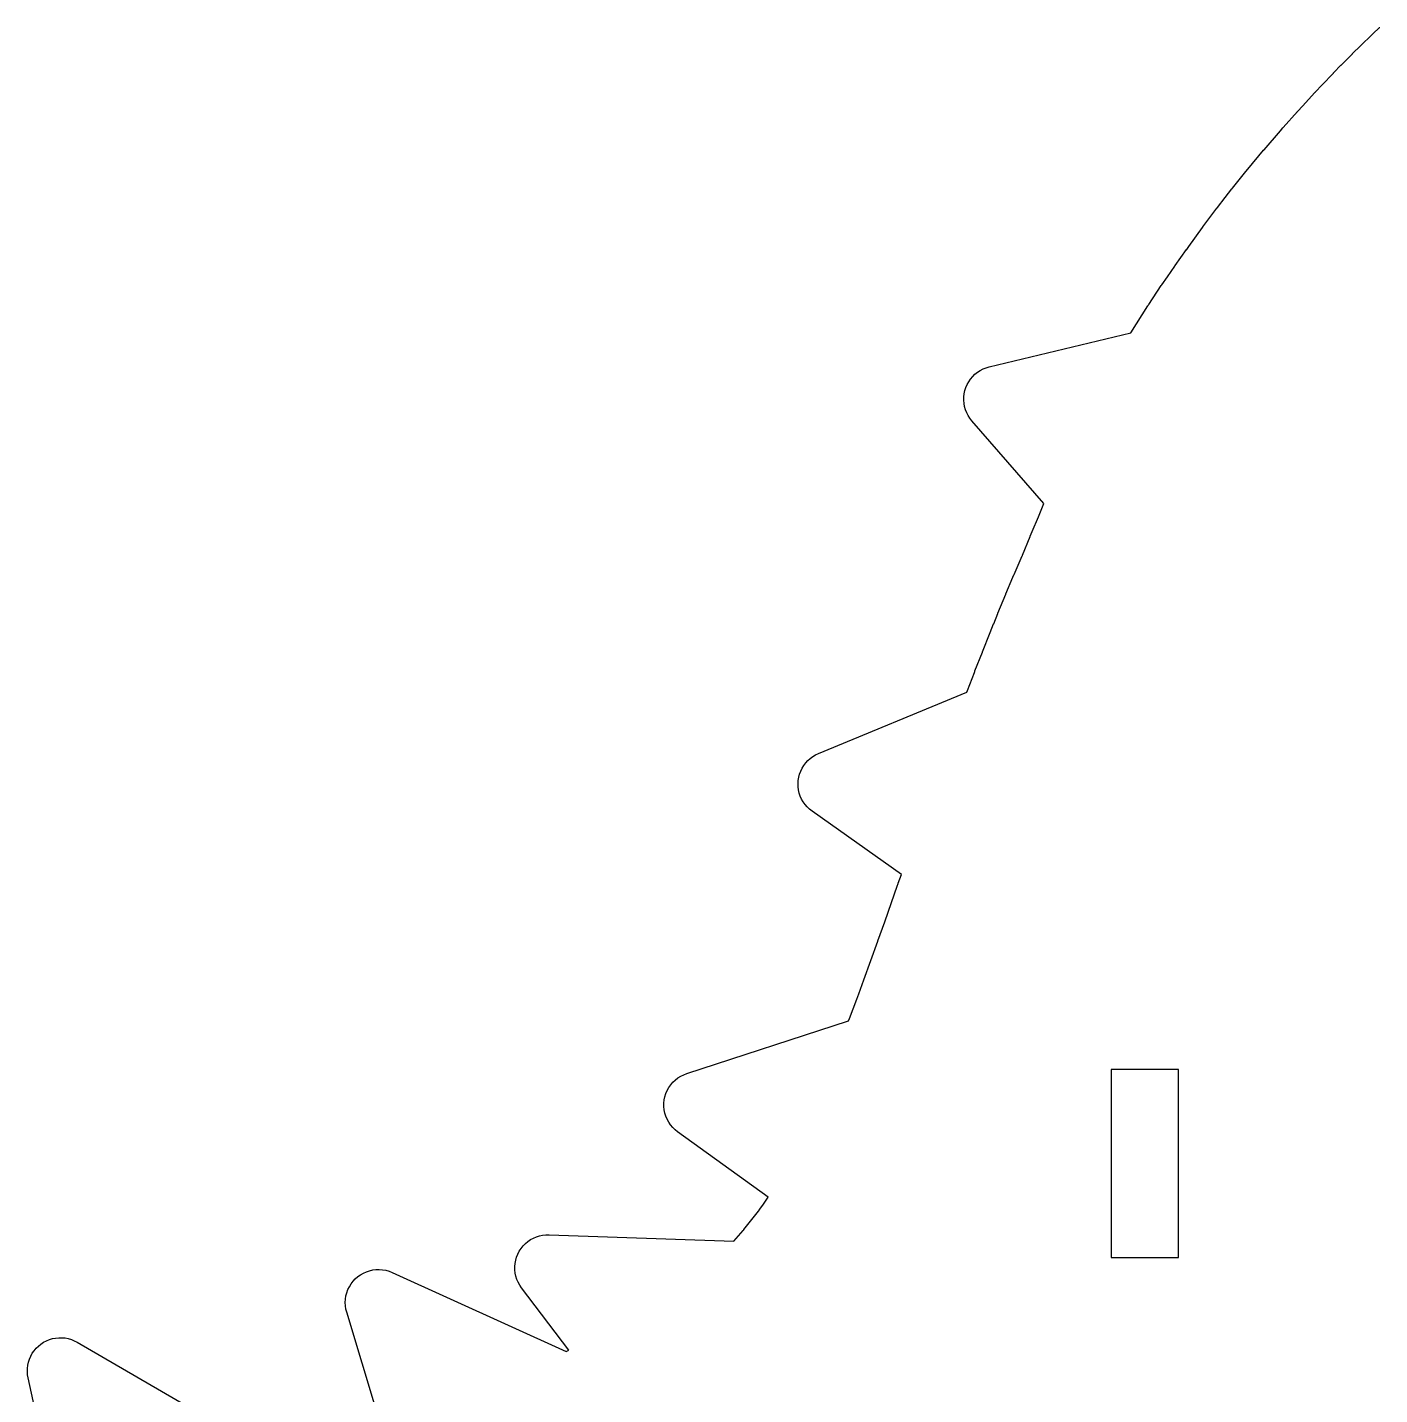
# Model space of a CAD drawing. Header units: millimetres. Extents: x 9 to 267, y 8 to 290.
# Drawn here: x 131.6 to 187.7, y 152.4 to 209.1 of the extents above; entities that cross this region are included whole.
import ezdxf

# ---------------------------------------------------------------- set-up
doc = ezdxf.new("R2010")
doc.units = ezdxf.units.MM
doc.layers.add('CUT', color=1, linetype='CONTINUOUS')

msp = doc.modelspace()

# ---------------------------------------------------------------- linework, layer by layer
at = {"layer": 'CUT', "color": 1}
for points in [[(146.1658, 151.6032), (144.881, 155.8312), (144.8482, 155.9622), (144.8284, 156.0977), (144.8221, 156.2345), (144.8294, 156.3712), (144.8504, 156.5066), (144.8846, 156.6392), (144.9319, 156.7677), (144.9918, 156.8909), (145.0636, 157.0075), (145.1466, 157.1164), (145.2401, 157.2165), (145.343, 157.3068), (145.4544, 157.3864), (145.5732, 157.4545), (145.6982, 157.5105), (145.8281, 157.5538), (145.9617, 157.5839), (146.0977, 157.6006), (146.2346, 157.6037), (146.3711, 157.5932), (146.5059, 157.5691), (146.6377, 157.5318), (146.7633, 157.4822), (153.992, 154.2044), (154.1016, 154.255), (152.1365, 156.8438), (152.0614, 156.9535), (151.9966, 157.0716), (151.9436, 157.1955), (151.903, 157.324), (151.8751, 157.4558), (151.8603, 157.5898), (151.8587, 157.7245), (151.8703, 157.8588), (151.8949, 157.9913), (151.9325, 158.1207), (151.9825, 158.2459), (152.0445, 158.3655), (152.1179, 158.4785), (152.202, 158.5838), (152.2961, 158.6803), (152.3991, 158.7672), (152.5101, 158.8435), (152.6281, 158.9086), (152.7519, 158.9619), (152.8803, 159.0028), (153.0121, 159.0309), (153.146, 159.046), (153.2789, 159.0479), (160.9512, 158.7803), (161.3357, 159.2185), (161.3406, 159.2241), (161.3454, 159.2297), (161.348, 159.2327), (161.3582, 159.2451), (161.3629, 159.2509), (161.3688, 159.2583), (161.9743, 160.0299), (161.9822, 160.0401), (161.9899, 160.0504), (161.9976, 160.0608), (162.1261, 160.2396), (162.134, 160.2508), (162.1417, 160.2621), (162.1494, 160.2735), (162.3684, 160.6088), (158.615, 163.3123), (158.509, 163.3971), (158.4106, 163.4933), (158.3224, 163.5989), (158.2451, 163.7128), (158.1796, 163.8338), (158.1265, 163.9608), (158.0864, 164.0924), (158.0597, 164.2274), (158.0465, 164.3644), (158.0472, 164.502), (158.0616, 164.6389), (158.0896, 164.7737), (158.1309, 164.9049), (158.1851, 165.0314), (158.2517, 165.1518), (158.33, 165.265), (158.4193, 165.3698), (158.5185, 165.4651), (158.6268, 165.55), (158.743, 165.6237), (158.8661, 165.6854), (158.9929, 165.7338), (165.7011, 167.9172), (165.7402, 168.018), (166.0457, 168.8227), (166.128, 169.0416), (166.3425, 169.6191), (166.6347, 170.4194), (166.9228, 171.2211), (166.9294, 171.2396), (167.207, 172.0219), (167.4892, 172.8239), (167.7292, 173.5077), (167.7696, 173.6226), (167.7704, 173.6249), (167.9019, 173.9973), (164.1917, 176.6217), (164.0881, 176.7028), (163.9916, 176.7948), (163.9044, 176.8957), (163.8274, 177.0046), (163.7613, 177.1204), (163.7067, 177.242), (163.6642, 177.3684), (163.6341, 177.4983), (163.6168, 177.6306), (163.6123, 177.7638), (163.6208, 177.8969), (163.6421, 178.0286), (163.676, 178.1575), (163.7223, 178.2826), (163.7805, 178.4026), (163.8501, 178.5163), (163.9303, 178.6229), (164.0205, 178.7211), (164.1197, 178.8101), (164.2271, 178.8892), (164.3417, 178.9574), (164.4607, 179.0134), (170.6177, 181.556), (170.6201, 181.5572), (170.6211, 181.5595), (170.643, 181.6184), (170.646, 181.6264), (170.9298, 182.3754), (170.9451, 182.4158), (170.9479, 182.4233), (170.9508, 182.4307), (170.9537, 182.4382), (171.2605, 183.2191), (171.264, 183.2278), (171.5836, 184.0248), (171.7287, 184.3892), (171.7304, 184.3934), (171.9023, 184.8208), (171.9053, 184.8283), (172.228, 185.6171), (172.2312, 185.6249), (172.2345, 185.6327), (172.2378, 185.6405), (172.5308, 186.3315), (172.5675, 186.4179), (172.5708, 186.4258), (172.5742, 186.4336), (172.5776, 186.4415), (172.9192, 187.2184), (172.9224, 187.2257), (172.9254, 187.233), (172.9285, 187.2403), (173.2477, 188.0205), (173.2511, 188.0287), (173.3307, 188.2197), (173.5841, 188.8272), (173.8129, 189.3777), (170.8269, 192.8137), (170.745, 192.9177), (170.6727, 193.0308), (170.6118, 193.1503), (170.5628, 193.2752), (170.5262, 193.4044), (170.5024, 193.5364), (170.4916, 193.6702), (170.4938, 193.8043), (170.5091, 193.9377), (170.5374, 194.0689), (170.5783, 194.1967), (170.6314, 194.3199), (170.6963, 194.4373), (170.7724, 194.5479), (170.8589, 194.6505), (170.9549, 194.7442), (171.0596, 194.8281), (171.1721, 194.9014), (171.2911, 194.9634), (171.4156, 195.0135), (171.5426, 195.0507), (177.4165, 196.4635), (177.4191, 196.4642), (177.4206, 196.4664), (177.6506, 196.8326), (177.6554, 196.8402), (178.1314, 197.5869), (178.1367, 197.5952), (178.1592, 197.6299), (178.1669, 197.6417), (178.6871, 198.4264), (178.6941, 198.4368), (178.7011, 198.4471), (178.7082, 198.4575), (178.9369, 198.7888), (178.9383, 198.7909), (179.2429, 199.2304), (179.2489, 199.2389), (179.2549, 199.2474), (179.2609, 199.2559), (179.7375, 199.9211), (179.7391, 199.9234), (179.8233, 200.0404), (179.8258, 200.044), (180.3984, 200.8342), (180.4033, 200.841), (180.4083, 200.8477), (180.4132, 200.8544), (180.5377, 201.0218), (180.5399, 201.0247), (180.9946, 201.6326), (181.001, 201.6411), (181.0075, 201.6496), (181.014, 201.6581), (181.3384, 202.0776), (181.3408, 202.0807), (181.6148, 202.4329), (181.6219, 202.442), (181.6291, 202.451), (181.6363, 202.4601), (182.1391, 203.0838), (182.1417, 203.087), (182.2627, 203.2362), (182.269, 203.2439), (182.2752, 203.2514), (182.2815, 203.259), (182.9317, 204.0368), (182.9383, 204.0446), (182.945, 204.0524), (182.9516, 204.0602), (183.6263, 204.8425), (183.632, 204.8492), (183.7362, 204.9684), (183.7439, 204.9772), (184.3351, 205.642), (184.34, 205.6474), (184.3449, 205.6528), (184.3498, 205.6582), (184.541, 205.8686), (184.5447, 205.8726), (185.064, 206.4393), (185.0713, 206.4472), (185.0786, 206.455), (185.0859, 206.4628), (185.3419, 206.7332), (185.3457, 206.7373), (185.8271, 207.2418), (185.8338, 207.2487), (185.8404, 207.2556), (185.8471, 207.2624), (186.1426, 207.5634), (186.1467, 207.5674), (186.6178, 208.0431), (186.6244, 208.0498), (186.6311, 208.0564), (186.6379, 208.0631), (186.9434, 208.363), (186.9476, 208.3671), (187.4371, 208.8433), (187.4446, 208.8505), (187.4521, 208.8577), (187.4596, 208.8649), (187.7428, 209.1319), (187.7488, 209.1375)], [(132.5628, 148.9809), (131.6607, 153.109), (131.6389, 153.2378), (131.6296, 153.37), (131.633, 153.5024), (131.6492, 153.6339), (131.6779, 153.7632), (131.7189, 153.8892), (131.7719, 154.0106), (131.8363, 154.1264), (131.9115, 154.2354), (131.9969, 154.3367), (132.0917, 154.4293), (132.1949, 154.5124), (132.3056, 154.5851), (132.4228, 154.6468), (132.5454, 154.697), (132.6723, 154.7352), (132.8022, 154.7609), (132.9341, 154.7741), (133.0666, 154.7745), (133.1985, 154.7621), (133.3286, 154.7371), (133.4556, 154.6997), (133.5785, 154.6502), (133.6945, 154.59), (140.6912, 150.5173)]]:
    msp.add_lwpolyline(points, dxfattribs=at)
msp.add_lwpolyline([(179.395, 165.895), (176.605, 165.895), (176.605, 158.105), (179.395, 158.105), (179.395, 165.895)], close=True, dxfattribs=at)

doc.saveas('drawing.dxf')
